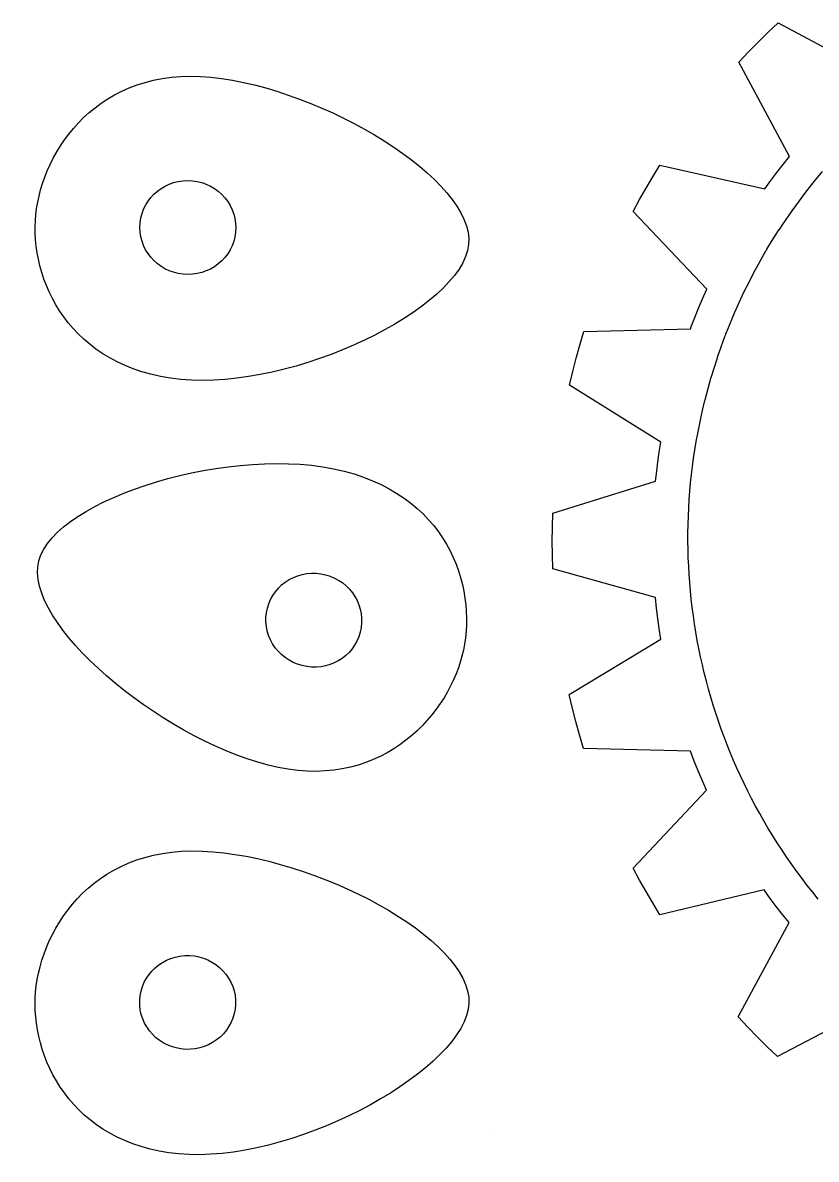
# Model space of a CAD drawing. Extents: x 0.4 to 20.3, y 0.1 to 10.5.
# Drawn here: x 5.057 to 7.275, y 0.366 to 3.543 of the extents above; entities that cross this region are included whole.
import ezdxf

# ---------------------------------------------------------------- set-up
doc = ezdxf.new("R2010")
doc.units = 0
doc.layers.add('Layer_1', color=7, linetype='CONTINUOUS')

msp = doc.modelspace()

# ---------------------------------------------------------------- linework, layer by layer
at = {"layer": 'Layer_1', "color": 7}
for p, q in [((7.140148, 3.516026), (7.16908, 3.543325)), ((7.16908, 3.543325), (7.43318, 3.401414)), ((7.112886, 3.489304), (7.140148, 3.516026)), ((7.086176, 3.462049), (7.112886, 3.489304)), ((7.058899, 3.433107), (7.086176, 3.462049)), ((7.200817, 3.16917), (7.058899, 3.433107)), ((7.16522, 3.12456), (7.182461, 3.146532)), ((7.182461, 3.146532), (7.200817, 3.16917)), ((6.818095, 3.112486), (6.83816, 3.14509)), ((6.83816, 3.14509), (7.131245, 3.078639)), ((7.148386, 3.10221), (7.16522, 3.12456)), ((7.270379, 3.100189), (7.292574, 3.126978)), ((6.79942, 3.080859), (6.818095, 3.112486)), ((7.131245, 3.078639), (7.148386, 3.10221)), ((7.248861, 3.073045), (7.270379, 3.100189)), ((6.78137, 3.048876), (6.79942, 3.080859)), ((7.228024, 3.045546), (7.248861, 3.073045)), ((6.763186, 3.015207), (6.78137, 3.048876)), ((7.207873, 3.017692), (7.228024, 3.045546)), ((6.969191, 2.798278), (6.763186, 3.015207)), ((7.181028, 2.978275), (7.207733, 3.017759)), ((7.207733, 3.017759), (7.207873, 3.017692)), ((7.150603, 2.931622), (7.169773, 2.962739)), ((7.169773, 2.962739), (7.171457, 2.96518)), ((7.171457, 2.96518), (7.172101, 2.96518)), ((7.172101, 2.96518), (7.181028, 2.978275)), ((7.137076, 2.909871), (7.150603, 2.931622)), ((7.118308, 2.876313), (7.134476, 2.905211)), ((7.134476, 2.905211), (7.136027, 2.907652)), ((7.136027, 2.907652), (7.137076, 2.909871)), ((7.104616, 2.852055), (7.118308, 2.876313)), ((5.505331, 2.840247), (5.505331, 2.840247)), ((7.08635, 2.816322), (7.101839, 2.84695)), ((7.101839, 2.84695), (7.103469, 2.849835)), ((7.103469, 2.849835), (7.104616, 2.852055)), ((6.957166, 2.771268), (6.969191, 2.798278)), ((7.074726, 2.79355), (7.08635, 2.816322)), ((6.946078, 2.745167), (6.957166, 2.771268)), ((7.056172, 2.753223), (7.071866, 2.78778)), ((7.071866, 2.78778), (7.073677, 2.791331)), ((7.073677, 2.791331), (7.074726, 2.79355)), ((6.935474, 2.718867), (6.946078, 2.745167)), ((7.046564, 2.731916), (7.047417, 2.734136)), ((7.047417, 2.734136), (7.056172, 2.753223)), ((6.924903, 2.691279), (6.935474, 2.718867)), ((7.028597, 2.688104), (7.044543, 2.727477)), ((7.044543, 2.727477), (7.046564, 2.731916)), ((6.614321, 2.642007), (6.625695, 2.679915)), ((6.625695, 2.679915), (6.924898, 2.687239)), ((6.924898, 2.687239), (6.924903, 2.691279)), ((6.924898, 2.687239), (6.924898, 2.687239)), ((7.019876, 2.666132), (7.022068, 2.671458)), ((7.022068, 2.671458), (7.022683, 2.673678)), ((7.022683, 2.673678), (7.028597, 2.688104)), ((6.60411, 2.605408), (6.614321, 2.642007)), ((7.004047, 2.621831), (7.019876, 2.666132)), ((6.594653, 2.568588), (6.60411, 2.605408)), ((6.997853, 2.60341), (7.000143, 2.609846)), ((7.000143, 2.609846), (7.000535, 2.612066)), ((7.000535, 2.612066), (7.004047, 2.621831)), ((6.982663, 2.554604), (6.997853, 2.60341)), ((5.498426, 2.546155), (5.498426, 2.546155)), ((6.58555, 2.530058), (6.594653, 2.568588)), ((6.964447, 2.489308), (6.978478, 2.541953)), ((6.978478, 2.541953), (6.980776, 2.549278)), ((6.980776, 2.549278), (6.980972, 2.549278)), ((6.980972, 2.549278), (6.982663, 2.554604)), ((6.840509, 2.37048), (6.58555, 2.530058)), ((6.958464, 2.464073), (6.963999, 2.486866)), ((6.963999, 2.487089), (6.964447, 2.489308)), ((6.963999, 2.486866), (6.963999, 2.487089)), ((6.953275, 2.441212), (6.958464, 2.464073)), ((6.943928, 2.395359), (6.94843, 2.418308)), ((6.94843, 2.418308), (6.953275, 2.441212)), ((6.939771, 2.372365), (6.943928, 2.395359)), ((6.836149, 2.342714), (6.840509, 2.37048)), ((6.935959, 2.349305), (6.939771, 2.372365)), ((6.832402, 2.316014), (6.836149, 2.342714)), ((6.929361, 2.303118), (6.932489, 2.326245)), ((6.932489, 2.326245), (6.935959, 2.349305)), ((5.955051, 2.289755), (5.955051, 2.289755)), ((6.826173, 2.261283), (6.829125, 2.289248)), ((6.829125, 2.289248), (6.832402, 2.316014)), ((6.926578, 2.279969), (6.929361, 2.303118)), ((6.538803, 2.172216), (6.826173, 2.261283)), ((6.922039, 2.233605), (6.924137, 2.256798)), ((6.924137, 2.256798), (6.926578, 2.279969)), ((6.920284, 2.21039), (6.922039, 2.233605)), ((6.918873, 2.187174), (6.920284, 2.21039)), ((6.537671, 2.132488), (6.538803, 2.172216)), ((6.917083, 2.140699), (6.917809, 2.163937)), ((6.917809, 2.163937), (6.918873, 2.187174)), ((6.537307, 2.094358), (6.537671, 2.132488)), ((6.91669, 2.117439), (6.917083, 2.140699)), ((6.91669, 2.094202), (6.91669, 2.117439)), ((6.537713, 2.056228), (6.537307, 2.094358)), ((6.916984, 2.070964), (6.91669, 2.094202)), ((6.917627, 2.047726), (6.916984, 2.070964)), ((6.538874, 2.0165), (6.537713, 2.056228)), ((6.918606, 2.024511), (6.917627, 2.047726)), ((6.825486, 1.936422), (6.538874, 2.0165)), ((6.919921, 2.001295), (6.918606, 2.024511)), ((5.90335, 2.000161), (5.90335, 2.000161)), ((6.921581, 1.978124), (6.919921, 2.001295)), ((6.923582, 1.954953), (6.921581, 1.978124)), ((6.925925, 1.931827), (6.923582, 1.954953)), ((6.828529, 1.906593), (6.825486, 1.936422)), ((6.831958, 1.878006), (6.828529, 1.906593)), ((6.928606, 1.908722), (6.925925, 1.931827)), ((6.931629, 1.885662), (6.928606, 1.908722)), ((6.835917, 1.849486), (6.831958, 1.878006)), ((6.934993, 1.862647), (6.931629, 1.885662)), ((6.840557, 1.819834), (6.835917, 1.849486)), ((6.938695, 1.839675), (6.934993, 1.862647)), ((6.584505, 1.665361), (6.840557, 1.819834)), ((6.942736, 1.816748), (6.938695, 1.839675)), ((6.947118, 1.793866), (6.942736, 1.816748)), ((6.951838, 1.771028), (6.947118, 1.793866)), ((6.956897, 1.748278), (6.951838, 1.771028)), ((6.962296, 1.725573), (6.956897, 1.748278)), ((6.968032, 1.702935), (6.962296, 1.725573)), ((6.974108, 1.680385), (6.968032, 1.702935)), ((6.593584, 1.626543), (6.584505, 1.665361)), ((6.98052, 1.657902), (6.974108, 1.680385)), ((6.987272, 1.635486), (6.98052, 1.657902)), ((6.60302, 1.589456), (6.593584, 1.626543)), ((6.994362, 1.613158), (6.987272, 1.635486)), ((6.613226, 1.552568), (6.60302, 1.589456)), ((7.001789, 1.590919), (6.994362, 1.613158)), ((7.009554, 1.568725), (7.001789, 1.590919)), ((7.017656, 1.546752), (7.009554, 1.568725)), ((6.624609, 1.51435), (6.613226, 1.552568)), ((7.026096, 1.52478), (7.017656, 1.546752)), ((6.923581, 1.507247), (6.624609, 1.51435)), ((6.934299, 1.479127), (6.923581, 1.507247)), ((7.034871, 1.502807), (7.026096, 1.52478)), ((7.043985, 1.481057), (7.034871, 1.502807)), ((6.945065, 1.452294), (6.934299, 1.479127)), ((7.053436, 1.459528), (7.043985, 1.481057)), ((6.956339, 1.425683), (6.945065, 1.452294)), ((7.063221, 1.437999), (7.053436, 1.459528)), ((7.073344, 1.416693), (7.063221, 1.437999)), ((6.762976, 1.180101), (6.968582, 1.398162)), ((6.968582, 1.398162), (6.956339, 1.425683)), ((7.083803, 1.395386), (7.073344, 1.416693)), ((7.094597, 1.374301), (7.083803, 1.395386)), ((7.105727, 1.353217), (7.094597, 1.374301)), ((7.117194, 1.332354), (7.105727, 1.353217)), ((7.128995, 1.311713), (7.117194, 1.332354)), ((7.141132, 1.291072), (7.128995, 1.311713)), ((7.153603, 1.270653), (7.141132, 1.291072)), ((7.16641, 1.250234), (7.153603, 1.270653)), ((7.17955, 1.230037), (7.16641, 1.250234)), ((7.193026, 1.210062), (7.17955, 1.230037)), ((7.206835, 1.190309), (7.193026, 1.210062)), ((6.781209, 1.146298), (6.762976, 1.180101)), ((7.22098, 1.170556), (7.206835, 1.190309)), ((6.799307, 1.114205), (6.781209, 1.146298)), ((7.235457, 1.151025), (7.22098, 1.170556)), ((7.250269, 1.131716), (7.235457, 1.151025)), ((6.818037, 1.082489), (6.799307, 1.114205)), ((7.129376, 1.119155), (6.838161, 1.049797)), ((7.146567, 1.095407), (7.129376, 1.119155)), ((7.265415, 1.112628), (7.250269, 1.131716)), ((7.280893, 1.093541), (7.265415, 1.112628)), ((6.838161, 1.049797), (6.818037, 1.082489)), ((7.163459, 1.072901), (7.146567, 1.095407)), ((7.180759, 1.050685), (7.163459, 1.072901)), ((7.199179, 1.027891), (7.180759, 1.050685)), ((7.056819, 0.763976), (7.199179, 1.027891)), ((7.084156, 0.734902), (7.056819, 0.763976)), ((7.431249, 0.792674), (7.167252, 0.653204)), ((7.110924, 0.707491), (7.084156, 0.734902)), ((7.138248, 0.680636), (7.110924, 0.707491)), ((5.512295, 0.673363), (5.512295, 0.673363)), ((7.167252, 0.653204), (7.138248, 0.680636)), ((6.369822, 0.435573), (6.369822, 0.435573)), ((5.522291, 0.379361), (5.522291, 0.379361))]:
    msp.add_line(p, q, dxfattribs=at)
for points in [[(5.093597, 3.007006), (5.111548, 3.186557), (5.268558, 3.422441), (5.582891, 3.391015)], [(5.582891, 3.391015), (5.89724, 3.359588), (6.321321, 3.103256), (6.30337, 2.923705)], [(5.384943, 2.984153), (5.392152, 3.056262), (5.457748, 3.108745), (5.531438, 3.101378)], [(5.531438, 3.101378), (5.566833, 3.097839), (5.599401, 3.080689), (5.621978, 3.053702)], [(5.621978, 3.053702), (5.644555, 3.026714), (5.655289, 2.9921), (5.651827, 2.957471)], [(5.498426, 2.546155), (5.184093, 2.577581), (5.075646, 2.827455), (5.093597, 3.007006)], [(5.505331, 2.840247), (5.431641, 2.847614), (5.377734, 2.912044), (5.384943, 2.984153)], [(5.651827, 2.957471), (5.648365, 2.922843), (5.631041, 2.891034), (5.603518, 2.869055)], [(6.30337, 2.923705), (6.285419, 2.744154), (5.812775, 2.514728), (5.498426, 2.546155)], [(5.603518, 2.869055), (5.576045, 2.847071), (5.540727, 2.836708), (5.505331, 2.840247)], [(5.101938, 2.039451), (5.147076, 2.21416), (5.649178, 2.368781), (5.955051, 2.289755)], [(5.955051, 2.289755), (6.260905, 2.210734), (6.329955, 1.947237), (6.284817, 1.772528)], [(5.742656, 1.467677), (5.436783, 1.546704), (5.0568, 1.864742), (5.101938, 2.039451)], [(5.801918, 1.986673), (5.832422, 2.004208), (5.868909, 2.00906), (5.90335, 2.000161)], [(5.740682, 1.906664), (5.749387, 1.940358), (5.771363, 1.969152), (5.801918, 1.986673)], [(5.90335, 2.000161), (5.975053, 1.981636), (6.018498, 1.909735), (6.00037, 1.83957)], [(5.755498, 1.807005), (5.737304, 1.837122), (5.731977, 1.872969), (5.740682, 1.906664)], [(6.00037, 1.83957), (5.982242, 1.769406), (5.909406, 1.727547), (5.837703, 1.746073)], [(5.837703, 1.746073), (5.803262, 1.754971), (5.773691, 1.77689), (5.755498, 1.807005)], [(6.284817, 1.772528), (6.239678, 1.597818), (6.048511, 1.388656), (5.742656, 1.467677)], [(5.091664, 0.816202), (5.099274, 0.996488), (5.242479, 1.240999), (5.558097, 1.227677)], [(5.558097, 1.227677), (5.873732, 1.214355), (6.311817, 0.9828), (6.304207, 0.802514)], [(5.383842, 0.810119), (5.386898, 0.882522), (5.449371, 0.938685), (5.523363, 0.935563)], [(5.523363, 0.935563), (5.558901, 0.934062), (5.592402, 0.918812), (5.616491, 0.893165)], [(5.616491, 0.893165), (5.640581, 0.867518), (5.653284, 0.833577), (5.651817, 0.798808)], [(5.522291, 0.379361), (5.206672, 0.392683), (5.084054, 0.635917), (5.091664, 0.816202)], [(5.512295, 0.673363), (5.438304, 0.676487), (5.380785, 0.737715), (5.383842, 0.810119)], [(6.304207, 0.802514), (6.296597, 0.622229), (5.837926, 0.366037), (5.522291, 0.379361)], [(5.651817, 0.798808), (5.650349, 0.764038), (5.63488, 0.731286), (5.608666, 0.707762)], [(5.608666, 0.707762), (5.582501, 0.684237), (5.547834, 0.671863), (5.512295, 0.673363)]]:
    msp.add_open_spline(points, degree=3, dxfattribs=at)

doc.saveas('drawing.dxf')
